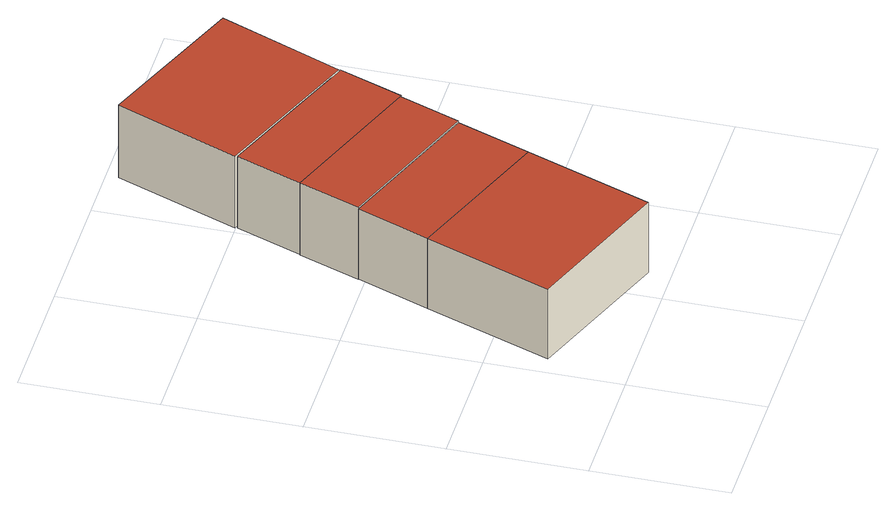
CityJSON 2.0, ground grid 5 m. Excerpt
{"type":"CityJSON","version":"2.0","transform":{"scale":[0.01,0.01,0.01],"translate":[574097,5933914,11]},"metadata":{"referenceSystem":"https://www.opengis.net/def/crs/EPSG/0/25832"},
"CityObjects":{
"building1":{"type":"Building","attributes":{"Grundfläche 2D":"29.600311","Grundhöhe NN":"11.752"},"geometry":[{"type":"Solid","lod":"3","boundaries":[[[[0,1,2,3]],[[4,5,3,2]],[[5,6,0,3]],[[6,7,1,0]],[[7,4,2,1]],[[7,6,5,4]]]],"semantics":{"surfaces":[{"type":"RoofSurface"},{"type":"WallSurface"},{"type":"GroundSurface"}],"values":[[0,1,1,1,1,2]]}}]},
"building2":{"type":"Building","attributes":{"Grundfläche 2D":"17.094969","Grundhöhe NN":"11.752"},"geometry":[{"type":"Solid","lod":"3","boundaries":[[[[3,2,8,9]],[[10,11,9,8]],[[11,5,3,9]],[[5,4,2,3]],[[4,10,8,2]],[[4,5,11,10]]]],"semantics":{"surfaces":[{"type":"RoofSurface"},{"type":"WallSurface"},{"type":"GroundSurface"}],"values":[[0,1,1,1,1,2]]}}]},
"building3":{"type":"Building","attributes":{"Grundfläche 2D":"14.375695","Grundhöhe NN":"11.721"},"geometry":[{"type":"Solid","lod":"3","boundaries":[[[[12,13,14,15]],[[16,17,15,14]],[[17,18,12,15]],[[18,19,13,12]],[[19,16,14,13]],[[19,18,17,16]]]],"semantics":{"surfaces":[{"type":"RoofSurface"},{"type":"WallSurface"},{"type":"GroundSurface"}],"values":[[0,1,1,1,1,2]]}}]},
"building4":{"type":"Building","attributes":{"Grundfläche 2D":"15.308386","Grundhöhe NN":"11.754"},"geometry":[{"type":"Solid","lod":"3","boundaries":[[[[20,21,22,23,15,14]],[[21,24,25,26,23,22]],[[26,27,15,23]],[[27,28,14,15]],[[28,29,20,14]],[[29,24,21,20]],[[27,26,25,24,29,28]]]],"semantics":{"surfaces":[{"type":"RoofSurface"},{"type":"WallSurface"},{"type":"GroundSurface"}],"values":[[0,1,1,1,1,1,2]]}}]},
"building5":{"type":"Building","attributes":{"Grundfläche 2D":"29.323851","Grundhöhe NN":"11.821"},"geometry":[{"type":"Solid","lod":"3","boundaries":[[[[30,31,32,33]],[[31,30,34,35]],[[32,31,35,36]],[[33,32,36,37]],[[30,33,37,34]],[[35,34,37,36]]]],"semantics":{"surfaces":[{"type":"RoofSurface"},{"type":"WallSurface"},{"type":"GroundSurface"}],"values":[[0,1,1,1,1,2]]}}]}
},
"vertices":[
[74,291,372],[631,82,372],[806,548,372],[250,758,372],[806,548,75],[250,758,75],[74,291,75],[631,82,75],
[907,818,372],[351,1027,372],[907,818,75],[351,1027,75],
[351,1027,379],[907,818,379],[992,1044,379],[436,1253,379],[992,1044,72],[436,1253,72],[351,1027,72],[907,818,72],
[997,1042,379],[1086,1277,379],[1077,1280,379],[528,1496,379],[1086,1277,75],[1077,1280,75],[528,1496,75],[436,1253,75],[992,1044,75],[997,1042,75],
[694,1954,391],[516,1501,386],[1077,1280,386],[1255,1733,391],[694,1954,82],[516,1501,82],[1077,1280,82],[1255,1733,82]
]}
